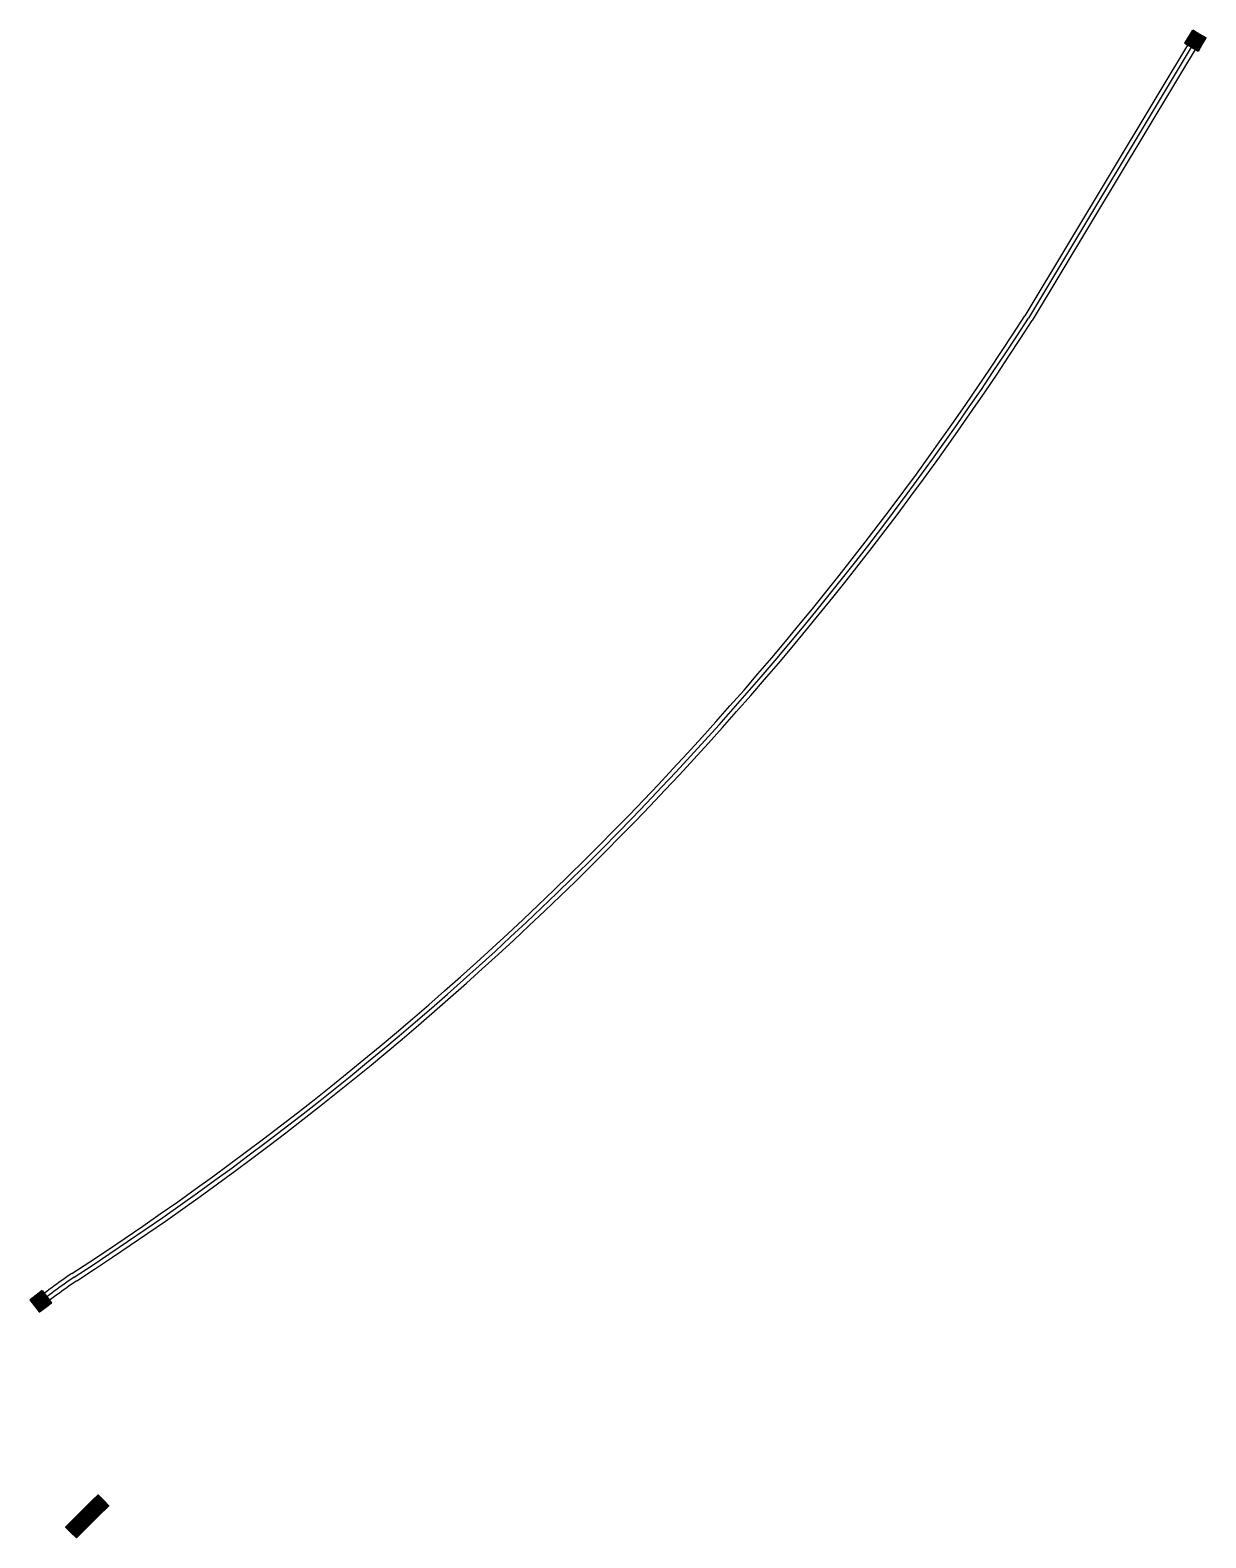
# Model space of a CAD drawing. Header units: millimetres. Extents: x 832728086 to 834530684, y 817551485 to 818349469.
# Drawn here: x 832728222.3 to 832728268.7, y 817960387.3 to 817960446.7 of the extents above; entities that cross this region are included whole.
import ezdxf

# ---------------------------------------------------------------- set-up
doc = ezdxf.new("R2010")
doc.units = ezdxf.units.MM
doc.header["$LTSCALE"] = 100
doc.layers.add('000-helpline', color=30, linetype='Continuous', lineweight=30, plot=False)
doc.layers.add('000-Tactile-l', color=8, linetype='Continuous')

# ---------------------------------------------------------------- blocks, each defined once
blk = doc.blocks.new('tactile')
at = {"layer": '000-helpline', "ltscale": 0.015}
for points in [[(834139.72, 817926.718), (834139.977, 817926.564), (834139.823, 817926.307), (834139.565, 817926.461)], [(834139.874, 817926.975), (834140.132, 817926.821), (834139.977, 817926.564), (834139.72, 817926.718)], [(834139.977, 817926.564), (834140.234, 817926.409), (834140.08, 817926.152), (834139.823, 817926.307)], [(834140.132, 817926.821), (834140.389, 817926.666), (834140.234, 817926.409), (834139.977, 817926.564)], [(834094.246, 817877.059), (834094.428, 817876.819), (834094.189, 817876.638), (834094.007, 817876.877)], [(834094.485, 817877.24), (834094.667, 817877.001), (834094.428, 817876.819), (834094.246, 817877.059)], [(834094.428, 817876.819), (834094.609, 817876.58), (834094.37, 817876.399), (834094.189, 817876.638)], [(834094.667, 817877.001), (834094.848, 817876.762), (834094.609, 817876.58), (834094.428, 817876.819)], [(834096.257, 817868.333), (834096.046, 817868.546), (834096.259, 817868.757), (834096.47, 817868.544)], [(834096.47, 817868.544), (834096.259, 817868.757), (834096.472, 817868.969), (834096.683, 817868.756)], [(834096.681, 817868.331), (834096.47, 817868.544), (834096.683, 817868.756), (834096.894, 817868.543)], [(834096.683, 817868.756), (834096.472, 817868.969), (834096.684, 817869.18), (834096.896, 817868.967)], [(834096.894, 817868.543), (834096.683, 817868.756), (834096.896, 817868.967), (834097.107, 817868.754)], [(834095.618, 817867.699), (834095.407, 817867.912), (834095.62, 817868.123), (834095.831, 817867.91)], [(834095.831, 817867.91), (834095.62, 817868.123), (834095.833, 817868.335), (834096.044, 817868.122)], [(834096.043, 817867.697), (834095.831, 817867.91), (834096.044, 817868.122), (834096.256, 817867.909)], [(834096.044, 817868.122), (834095.833, 817868.335), (834096.046, 817868.546), (834096.257, 817868.333)], [(834096.256, 817867.909), (834096.044, 817868.122), (834096.257, 817868.333), (834096.468, 817868.12)], [(834096.468, 817868.12), (834096.257, 817868.333), (834096.47, 817868.544), (834096.681, 817868.331)], [(834095.83, 817867.486), (834095.618, 817867.699), (834095.831, 817867.91), (834096.043, 817867.697)]]:
    blk.add_lwpolyline(points, close=True, dxfattribs=at)
at = {"layer": '000-Tactile-l', "ltscale": 0.02}
for p, q in [((834139.982, 817926.911), (834133.248, 817915.705)), ((834140.127, 817926.824), (834133.393, 817915.615)), ((834140.277, 817926.733), (834133.541, 817915.523))]:
    blk.add_line(p, q, dxfattribs=at)
at = {"layer": '000-Tactile-l'}
for points in [[(834139.565, 817926.461), (834139.874, 817926.975), (834140.389, 817926.666), (834140.08, 817926.152)], [(834094.007, 817876.877), (834094.485, 817877.24), (834094.848, 817876.762), (834094.37, 817876.399)], [(834096.681, 817868.331), (834096.256, 817867.909), (834095.833, 817868.335), (834096.259, 817868.757)], [(834097.107, 817868.754), (834096.681, 817868.331), (834096.259, 817868.757), (834096.684, 817869.18)], [(834096.256, 817867.909), (834095.83, 817867.486), (834095.407, 817867.912), (834095.833, 817868.335)]]:
    blk.add_lwpolyline(points, close=True, dxfattribs=at)
at = {"layer": '000-Tactile-l', "ltscale": 0.015}
for centre, radius in [((834139.6, 817926.47), 0.0175), ((834139.6, 817926.47), 0.0125), ((834139.625, 817926.513), 0.0175), ((834139.625, 817926.513), 0.0125), ((834139.643, 817926.444), 0.0175), ((834139.643, 817926.444), 0.0125), ((834139.651, 817926.555), 0.0175), ((834139.651, 817926.555), 0.0125), ((834139.668, 817926.487), 0.0175), ((834139.668, 817926.487), 0.0125), ((834139.677, 817926.598), 0.0175), ((834139.677, 817926.598), 0.0125), ((834139.685, 817926.418), 0.0175), ((834139.685, 817926.418), 0.0125), ((834139.694, 817926.53), 0.0175), ((834139.694, 817926.53), 0.0125), ((834139.703, 817926.641), 0.0175), ((834139.703, 817926.641), 0.0125), ((834139.711, 817926.461), 0.0175), ((834139.711, 817926.461), 0.0125), ((834139.72, 817926.573), 0.0175), ((834139.72, 817926.573), 0.0125), ((834139.728, 817926.684), 0.0175), ((834139.728, 817926.684), 0.0125), ((834139.737, 817926.504), 0.0175), ((834139.737, 817926.504), 0.0125), ((834139.746, 817926.615), 0.0175), ((834139.746, 817926.615), 0.0125), ((834139.754, 817926.727), 0.0175), ((834139.754, 817926.435), 0.0175), ((834139.754, 817926.727), 0.0125), ((834139.754, 817926.435), 0.0125), ((834139.763, 817926.547), 0.0175), ((834139.763, 817926.547), 0.0125), ((834139.771, 817926.658), 0.0175), ((834139.771, 817926.658), 0.0125), ((834139.78, 817926.77), 0.0175), ((834139.78, 817926.478), 0.0175), ((834139.78, 817926.77), 0.0125), ((834139.78, 817926.478), 0.0125), ((834139.788, 817926.59), 0.0175), ((834139.788, 817926.59), 0.0125), ((834139.797, 817926.41), 0.0175), ((834139.797, 817926.701), 0.0175), ((834139.797, 817926.41), 0.0125), ((834139.797, 817926.701), 0.0125), ((834139.806, 817926.813), 0.0175), ((834139.806, 817926.521), 0.0175), ((834139.806, 817926.813), 0.0125), ((834139.806, 817926.521), 0.0125), ((834139.814, 817926.633), 0.0175), ((834139.814, 817926.633), 0.0125), ((834139.823, 817926.744), 0.0175), ((834139.823, 817926.452), 0.0175), ((834139.823, 817926.744), 0.0125), ((834139.823, 817926.452), 0.0125), ((834139.831, 817926.855), 0.0175), ((834139.831, 817926.564), 0.0175), ((834139.831, 817926.855), 0.0125), ((834139.831, 817926.564), 0.0125), ((834139.84, 817926.675), 0.0175), ((834139.84, 817926.675), 0.0125), ((834139.849, 817926.787), 0.0175), ((834139.848, 817926.495), 0.0175), ((834139.849, 817926.787), 0.0125), ((834139.848, 817926.495), 0.0125), ((834139.857, 817926.898), 0.0175), ((834139.857, 817926.607), 0.0175), ((834139.857, 817926.898), 0.0125), ((834139.857, 817926.607), 0.0125), ((834139.866, 817926.718), 0.0175), ((834139.866, 817926.427), 0.0175), ((834139.866, 817926.718), 0.0125), ((834139.866, 817926.427), 0.0125), ((834139.874, 817926.83), 0.0175), ((834139.874, 817926.538), 0.0175), ((834139.874, 817926.83), 0.0125), ((834139.874, 817926.538), 0.0125), ((834139.883, 817926.941), 0.0175), ((834139.883, 817926.65), 0.0175), ((834139.883, 817926.941), 0.0125), ((834139.883, 817926.65), 0.0125), ((834139.891, 817926.761), 0.0175), ((834139.891, 817926.47), 0.0175), ((834139.891, 817926.761), 0.0125), ((834139.891, 817926.47), 0.0125), ((834139.9, 817926.581), 0.0175), ((834139.9, 817926.873), 0.0175), ((834139.9, 817926.581), 0.0125), ((834139.9, 817926.873), 0.0125), ((834139.909, 817926.692), 0.0175), ((834139.908, 817926.401), 0.0175), ((834139.909, 817926.692), 0.0125), ((834139.917, 817926.804), 0.0175), ((834139.917, 817926.512), 0.0175), ((834139.917, 817926.804), 0.0125), ((834139.917, 817926.512), 0.0125), ((834139.926, 817926.915), 0.0175), ((834139.926, 817926.624), 0.0175), ((834139.926, 817926.915), 0.0125), ((834139.926, 817926.624), 0.0125), ((834139.934, 817926.735), 0.0175), ((834139.934, 817926.444), 0.0175), ((834139.934, 817926.735), 0.0125), ((834139.934, 817926.444), 0.0125), ((834139.943, 817926.847), 0.0175), ((834139.943, 817926.555), 0.0175), ((834139.943, 817926.847), 0.0125), ((834139.943, 817926.555), 0.0125), ((834139.951, 817926.667), 0.0175), ((834139.951, 817926.667), 0.0125), ((834139.96, 817926.487), 0.0175), ((834139.96, 817926.778), 0.0175), ((834139.96, 817926.487), 0.0125), ((834139.96, 817926.778), 0.0125), ((834139.969, 817926.89), 0.0175), ((834139.969, 817926.598), 0.0175), ((834139.969, 817926.89), 0.0125), ((834139.969, 817926.598), 0.0125), ((834139.977, 817926.418), 0.0175), ((834139.977, 817926.71), 0.0175), ((834139.977, 817926.418), 0.0125), ((834139.977, 817926.71), 0.0125), ((834139.986, 817926.821), 0.0175), ((834139.986, 817926.529), 0.0175), ((834139.986, 817926.821), 0.0125), ((834139.986, 817926.529), 0.0125), ((834139.994, 817926.641), 0.0175), ((834139.994, 817926.641), 0.0125), ((834140.003, 817926.752), 0.0175), ((834140.003, 817926.461), 0.0175), ((834140.003, 817926.752), 0.0125), ((834140.003, 817926.461), 0.0125), ((834140.012, 817926.864), 0.0175), ((834140.011, 817926.572), 0.0175), ((834140.012, 817926.864), 0.0125), ((834140.011, 817926.572), 0.0125), ((834140.02, 817926.684), 0.0175), ((834140.02, 817926.684), 0.0125), ((834140.029, 817926.795), 0.0175), ((834140.028, 817926.504), 0.0175), ((834140.029, 817926.795), 0.0125), ((834140.028, 817926.504), 0.0125), ((834140.037, 817926.615), 0.0175), ((834140.037, 817926.615), 0.0125), ((834140.046, 817926.727), 0.0175), ((834140.046, 817926.435), 0.0175), ((834140.046, 817926.727), 0.0125), ((834140.046, 817926.435), 0.0125), ((834140.054, 817926.838), 0.0175), ((834140.054, 817926.547), 0.0175), ((834140.054, 817926.838), 0.0125), ((834140.054, 817926.547), 0.0125), ((834140.063, 817926.658), 0.0175), ((834140.063, 817926.658), 0.0125), ((834140.072, 817926.77), 0.0175), ((834140.071, 817926.478), 0.0175), ((834140.072, 817926.77), 0.0125), ((834140.071, 817926.478), 0.0125), ((834140.08, 817926.589), 0.0175), ((834140.08, 817926.589), 0.0125), ((834140.089, 817926.701), 0.0175), ((834140.088, 817926.409), 0.0175), ((834140.089, 817926.701), 0.0125), ((834140.088, 817926.409), 0.0125), ((834140.097, 817926.812), 0.0175), ((834140.097, 817926.521), 0.0175), ((834140.097, 817926.812), 0.0125), ((834140.097, 817926.521), 0.0125), ((834140.106, 817926.632), 0.0175), ((834140.106, 817926.632), 0.0125), ((834140.114, 817926.744), 0.0175), ((834140.114, 817926.452), 0.0175), ((834140.114, 817926.744), 0.0125), ((834140.114, 817926.452), 0.0125), ((834140.123, 817926.564), 0.0175), ((834140.123, 817926.564), 0.0125), ((834140.131, 817926.675), 0.0175), ((834140.131, 817926.675), 0.0125), ((834140.14, 817926.495), 0.0175), ((834140.14, 817926.787), 0.0175), ((834140.14, 817926.495), 0.0125), ((834140.14, 817926.787), 0.0125), ((834140.149, 817926.607), 0.0175), ((834140.149, 817926.607), 0.0125), ((834140.157, 817926.718), 0.0175), ((834140.157, 817926.426), 0.0175), ((834140.157, 817926.718), 0.0125), ((834140.157, 817926.426), 0.0125), ((834140.166, 817926.538), 0.0175), ((834140.166, 817926.538), 0.0125), ((834140.174, 817926.649), 0.0175), ((834140.174, 817926.649), 0.0125), ((834140.183, 817926.761), 0.0175), ((834140.183, 817926.469), 0.0175), ((834140.183, 817926.761), 0.0125), ((834140.183, 817926.469), 0.0125), ((834140.191, 817926.581), 0.0175), ((834140.191, 817926.581), 0.0125), ((834140.2, 817926.401), 0.0175), ((834140.2, 817926.692), 0.0175), ((834140.2, 817926.692), 0.0125), ((834140.209, 817926.512), 0.0175), ((834140.209, 817926.512), 0.0125), ((834140.217, 817926.624), 0.0175), ((834140.217, 817926.624), 0.0125), ((834140.226, 817926.735), 0.0175), ((834140.226, 817926.444), 0.0175), ((834140.226, 817926.735), 0.0125), ((834140.226, 817926.444), 0.0125), ((834140.234, 817926.555), 0.0175), ((834140.234, 817926.555), 0.0125), ((834140.243, 817926.667), 0.0175), ((834140.243, 817926.667), 0.0125), ((834140.251, 817926.486), 0.0175), ((834140.251, 817926.486), 0.0125), ((834140.26, 817926.598), 0.0175), ((834140.26, 817926.598), 0.0125), ((834140.269, 817926.709), 0.0175), ((834140.269, 817926.709), 0.0125), ((834140.277, 817926.529), 0.0175), ((834140.277, 817926.529), 0.0125), ((834140.286, 817926.641), 0.0175), ((834140.286, 817926.641), 0.0125), ((834140.303, 817926.572), 0.0175), ((834140.303, 817926.572), 0.0125), ((834140.312, 817926.684), 0.0175), ((834140.312, 817926.684), 0.0125), ((834140.329, 817926.615), 0.0175), ((834140.329, 817926.615), 0.0125), ((834140.354, 817926.658), 0.0175), ((834140.354, 817926.658), 0.0125), ((834139.728, 817926.392), 0.0175), ((834139.728, 817926.392), 0.0125), ((834139.771, 817926.367), 0.0175), ((834139.771, 817926.367), 0.0125), ((834139.814, 817926.341), 0.0175), ((834139.814, 817926.341), 0.0125), ((834139.84, 817926.384), 0.0175), ((834139.84, 817926.384), 0.0125), ((834139.857, 817926.315), 0.0175), ((834139.857, 817926.315), 0.0125), ((834139.883, 817926.358), 0.0175), ((834139.883, 817926.358), 0.0125), ((834139.9, 817926.289), 0.0175), ((834139.9, 817926.289), 0.0125), ((834139.908, 817926.401), 0.0125), ((834139.925, 817926.332), 0.0175), ((834139.925, 817926.332), 0.0125), ((834139.943, 817926.264), 0.0175), ((834139.943, 817926.264), 0.0125), ((834139.951, 817926.375), 0.0175), ((834139.951, 817926.375), 0.0125), ((834139.968, 817926.307), 0.0175), ((834139.968, 817926.307), 0.0125), ((834139.985, 817926.238), 0.0175), ((834139.985, 817926.238), 0.0125), ((834139.994, 817926.349), 0.0175), ((834139.994, 817926.349), 0.0125), ((834140.011, 817926.281), 0.0175), ((834140.011, 817926.281), 0.0125), ((834140.02, 817926.392), 0.0175), ((834140.02, 817926.392), 0.0125), ((834140.028, 817926.212), 0.0175), ((834140.028, 817926.212), 0.0125), ((834140.037, 817926.324), 0.0175), ((834140.037, 817926.324), 0.0125), ((834140.054, 817926.255), 0.0175), ((834140.054, 817926.255), 0.0125), ((834140.063, 817926.367), 0.0175), ((834140.063, 817926.367), 0.0125), ((834140.071, 817926.186), 0.0175), ((834140.071, 817926.186), 0.0125), ((834140.08, 817926.298), 0.0175), ((834140.08, 817926.298), 0.0125), ((834140.097, 817926.229), 0.0175), ((834140.097, 817926.229), 0.0125), ((834140.106, 817926.341), 0.0175), ((834140.106, 817926.341), 0.0125), ((834140.123, 817926.272), 0.0175), ((834140.123, 817926.272), 0.0125), ((834140.131, 817926.384), 0.0175), ((834140.131, 817926.384), 0.0125), ((834140.148, 817926.315), 0.0175), ((834140.148, 817926.315), 0.0125), ((834140.174, 817926.358), 0.0175), ((834140.174, 817926.358), 0.0125), ((834140.2, 817926.401), 0.0125), ((834094.281, 817877.054), 0.0175), ((834094.281, 817877.054), 0.0125), ((834094.321, 817877.084), 0.0175), ((834094.321, 817877.084), 0.0125), ((834094.351, 817877.044), 0.0175), ((834094.351, 817877.044), 0.0125), ((834094.361, 817877.114), 0.0175), ((834094.361, 817877.114), 0.0125), ((834094.391, 817877.074), 0.0175), ((834094.391, 817877.074), 0.0125), ((834094.401, 817877.144), 0.0175), ((834094.401, 817877.144), 0.0125), ((834094.422, 817877.034), 0.0175), ((834094.422, 817877.034), 0.0125), ((834094.431, 817877.105), 0.0175), ((834094.431, 817877.105), 0.0125), ((834094.441, 817877.175), 0.0175), ((834094.441, 817877.175), 0.0125), ((834094.461, 817877.065), 0.0175), ((834094.461, 817877.065), 0.0125), ((834094.471, 817877.135), 0.0175), ((834094.471, 817877.135), 0.0125), ((834094.481, 817877.205), 0.0175), ((834094.481, 817877.205), 0.0125), ((834094.492, 817877.025), 0.0175), ((834094.501, 817877.095), 0.0175), ((834094.501, 817877.095), 0.0125), ((834094.511, 817877.165), 0.0175), ((834094.511, 817877.165), 0.0125), ((834094.531, 817877.055), 0.0175), ((834094.531, 817877.055), 0.0125), ((834094.541, 817877.125), 0.0175), ((834094.541, 817877.125), 0.0125), ((834094.571, 817877.085), 0.0175), ((834094.571, 817877.085), 0.0125), ((834094.601, 817877.045), 0.0175), ((834094.601, 817877.045), 0.0125), ((834094.042, 817876.872), 0.0175), ((834094.042, 817876.872), 0.0125), ((834094.073, 817876.833), 0.0175), ((834094.073, 817876.833), 0.0125), ((834094.082, 817876.903), 0.0175), ((834094.082, 817876.903), 0.0125), ((834094.103, 817876.793), 0.0175), ((834094.103, 817876.793), 0.0125), ((834094.112, 817876.863), 0.0175), ((834094.112, 817876.863), 0.0125), ((834094.122, 817876.933), 0.0175), ((834094.122, 817876.933), 0.0125), ((834094.133, 817876.753), 0.0175), ((834094.133, 817876.753), 0.0125), ((834094.143, 817876.823), 0.0175), ((834094.143, 817876.823), 0.0125), ((834094.152, 817876.893), 0.0175), ((834094.152, 817876.893), 0.0125), ((834094.162, 817876.963), 0.0175), ((834094.163, 817876.713), 0.0175), ((834094.162, 817876.963), 0.0125), ((834094.163, 817876.713), 0.0125), ((834094.173, 817876.783), 0.0175), ((834094.173, 817876.783), 0.0125), ((834094.182, 817876.853), 0.0175), ((834094.182, 817876.853), 0.0125), ((834094.192, 817876.923), 0.0175), ((834094.193, 817876.673), 0.0175), ((834094.192, 817876.923), 0.0125), ((834094.193, 817876.673), 0.0125), ((834094.202, 817876.993), 0.0175), ((834094.203, 817876.743), 0.0175), ((834094.202, 817876.993), 0.0125), ((834094.203, 817876.743), 0.0125), ((834094.213, 817876.813), 0.0175), ((834094.213, 817876.813), 0.0125), ((834094.222, 817876.883), 0.0175), ((834094.224, 817876.633), 0.0175), ((834094.222, 817876.883), 0.0125), ((834094.224, 817876.633), 0.0125), ((834094.232, 817876.953), 0.0175), ((834094.233, 817876.703), 0.0175), ((834094.232, 817876.953), 0.0125), ((834094.233, 817876.703), 0.0125), ((834094.242, 817877.024), 0.0175), ((834094.243, 817876.774), 0.0175), ((834094.242, 817877.024), 0.0125), ((834094.243, 817876.774), 0.0125), ((834094.253, 817876.844), 0.0175), ((834094.254, 817876.594), 0.0175), ((834094.253, 817876.844), 0.0125), ((834094.254, 817876.594), 0.0125), ((834094.262, 817876.914), 0.0175), ((834094.263, 817876.664), 0.0175), ((834094.262, 817876.914), 0.0125), ((834094.263, 817876.664), 0.0125), ((834094.272, 817876.984), 0.0175), ((834094.273, 817876.734), 0.0175), ((834094.272, 817876.984), 0.0125), ((834094.273, 817876.734), 0.0125), ((834094.283, 817876.804), 0.0175), ((834094.284, 817876.554), 0.0175), ((834094.283, 817876.804), 0.0125), ((834094.284, 817876.554), 0.0125), ((834094.292, 817876.874), 0.0175), ((834094.294, 817876.624), 0.0175), ((834094.292, 817876.874), 0.0125), ((834094.294, 817876.624), 0.0125), ((834094.302, 817876.944), 0.0175), ((834094.303, 817876.694), 0.0175), ((834094.302, 817876.944), 0.0125), ((834094.303, 817876.694), 0.0125), ((834094.312, 817877.014), 0.0175), ((834094.313, 817876.764), 0.0175), ((834094.314, 817876.514), 0.0175), ((834094.312, 817877.014), 0.0125), ((834094.313, 817876.764), 0.0125), ((834094.314, 817876.514), 0.0125), ((834094.323, 817876.834), 0.0175), ((834094.324, 817876.584), 0.0175), ((834094.323, 817876.834), 0.0125), ((834094.324, 817876.584), 0.0125), ((834094.332, 817876.904), 0.0175), ((834094.334, 817876.654), 0.0175), ((834094.332, 817876.904), 0.0125), ((834094.334, 817876.654), 0.0125), ((834094.342, 817876.974), 0.0175), ((834094.343, 817876.724), 0.0175), ((834094.344, 817876.474), 0.0175), ((834094.342, 817876.974), 0.0125), ((834094.343, 817876.724), 0.0125), ((834094.344, 817876.474), 0.0125), ((834094.353, 817876.794), 0.0175), ((834094.354, 817876.544), 0.0175), ((834094.353, 817876.794), 0.0125), ((834094.354, 817876.544), 0.0125), ((834094.362, 817876.864), 0.0175), ((834094.364, 817876.614), 0.0175), ((834094.362, 817876.864), 0.0125), ((834094.364, 817876.614), 0.0125), ((834094.372, 817876.934), 0.0175), ((834094.373, 817876.684), 0.0175), ((834094.375, 817876.434), 0.0175), ((834094.372, 817876.934), 0.0125), ((834094.373, 817876.684), 0.0125), ((834094.382, 817877.004), 0.0175), ((834094.383, 817876.754), 0.0175), ((834094.384, 817876.504), 0.0175), ((834094.382, 817877.004), 0.0125), ((834094.383, 817876.754), 0.0125), ((834094.384, 817876.504), 0.0125), ((834094.393, 817876.824), 0.0175), ((834094.394, 817876.574), 0.0175), ((834094.393, 817876.824), 0.0125), ((834094.394, 817876.574), 0.0125), ((834094.402, 817876.894), 0.0175), ((834094.404, 817876.644), 0.0175), ((834094.402, 817876.894), 0.0125), ((834094.404, 817876.644), 0.0125), ((834094.412, 817876.964), 0.0175), ((834094.413, 817876.714), 0.0175), ((834094.415, 817876.464), 0.0175), ((834094.412, 817876.964), 0.0125), ((834094.413, 817876.714), 0.0125), ((834094.415, 817876.464), 0.0125), ((834094.423, 817876.784), 0.0175), ((834094.424, 817876.534), 0.0175), ((834094.423, 817876.784), 0.0125), ((834094.424, 817876.534), 0.0125), ((834094.432, 817876.855), 0.0175), ((834094.434, 817876.605), 0.0175), ((834094.432, 817876.855), 0.0125), ((834094.434, 817876.605), 0.0125), ((834094.442, 817876.925), 0.0175), ((834094.443, 817876.675), 0.0175), ((834094.442, 817876.925), 0.0125), ((834094.443, 817876.675), 0.0125), ((834094.452, 817876.995), 0.0175), ((834094.453, 817876.745), 0.0175), ((834094.454, 817876.495), 0.0175), ((834094.452, 817876.995), 0.0125), ((834094.453, 817876.745), 0.0125), ((834094.454, 817876.495), 0.0125), ((834094.463, 817876.815), 0.0175), ((834094.464, 817876.565), 0.0175), ((834094.463, 817876.815), 0.0125), ((834094.464, 817876.565), 0.0125), ((834094.472, 817876.885), 0.0175), ((834094.474, 817876.635), 0.0175), ((834094.472, 817876.885), 0.0125), ((834094.474, 817876.635), 0.0125), ((834094.482, 817876.955), 0.0175), ((834094.483, 817876.705), 0.0175), ((834094.482, 817876.955), 0.0125), ((834094.483, 817876.705), 0.0125), ((834094.493, 817876.775), 0.0175), ((834094.494, 817876.525), 0.0175), ((834094.492, 817877.025), 0.0125), ((834094.493, 817876.775), 0.0125), ((834094.494, 817876.525), 0.0125), ((834094.503, 817876.845), 0.0175), ((834094.504, 817876.595), 0.0175), ((834094.503, 817876.845), 0.0125), ((834094.504, 817876.595), 0.0125), ((834094.512, 817876.915), 0.0175), ((834094.513, 817876.665), 0.0175), ((834094.512, 817876.915), 0.0125), ((834094.513, 817876.665), 0.0125), ((834094.522, 817876.985), 0.0175), ((834094.523, 817876.735), 0.0175), ((834094.522, 817876.985), 0.0125), ((834094.523, 817876.735), 0.0125), ((834094.533, 817876.805), 0.0175), ((834094.534, 817876.555), 0.0175), ((834094.533, 817876.805), 0.0125), ((834094.534, 817876.555), 0.0125), ((834094.542, 817876.875), 0.0175), ((834094.544, 817876.625), 0.0175), ((834094.542, 817876.875), 0.0125), ((834094.544, 817876.625), 0.0125), ((834094.552, 817876.945), 0.0175), ((834094.553, 817876.695), 0.0175), ((834094.552, 817876.945), 0.0125), ((834094.553, 817876.695), 0.0125), ((834094.562, 817877.015), 0.0175), ((834094.563, 817876.765), 0.0175), ((834094.562, 817877.015), 0.0125), ((834094.563, 817876.765), 0.0125), ((834094.573, 817876.835), 0.0175), ((834094.574, 817876.585), 0.0175), ((834094.573, 817876.835), 0.0125), ((834094.574, 817876.585), 0.0125), ((834094.582, 817876.905), 0.0175), ((834094.584, 817876.655), 0.0175), ((834094.582, 817876.905), 0.0125), ((834094.584, 817876.655), 0.0125), ((834094.592, 817876.975), 0.0175), ((834094.593, 817876.725), 0.0175), ((834094.592, 817876.975), 0.0125), ((834094.593, 817876.725), 0.0125), ((834094.603, 817876.795), 0.0175), ((834094.603, 817876.795), 0.0125), ((834094.612, 817876.865), 0.0175), ((834094.614, 817876.615), 0.0175), ((834094.612, 817876.865), 0.0125), ((834094.614, 817876.615), 0.0125), ((834094.622, 817876.936), 0.0175), ((834094.623, 817876.686), 0.0175), ((834094.622, 817876.936), 0.0125), ((834094.623, 817876.686), 0.0125), ((834094.632, 817877.006), 0.0175), ((834094.633, 817876.756), 0.0175), ((834094.632, 817877.006), 0.0125), ((834094.633, 817876.756), 0.0125), ((834094.643, 817876.826), 0.0175), ((834094.643, 817876.826), 0.0125), ((834094.652, 817876.896), 0.0175), ((834094.654, 817876.646), 0.0175), ((834094.652, 817876.896), 0.0125), ((834094.654, 817876.646), 0.0125), ((834094.662, 817876.966), 0.0175), ((834094.663, 817876.716), 0.0175), ((834094.662, 817876.966), 0.0125), ((834094.663, 817876.716), 0.0125), ((834094.673, 817876.786), 0.0175), ((834094.673, 817876.786), 0.0125), ((834094.682, 817876.856), 0.0175), ((834094.682, 817876.856), 0.0125), ((834094.692, 817876.926), 0.0175), ((834094.693, 817876.676), 0.0175), ((834094.692, 817876.926), 0.0125), ((834094.693, 817876.676), 0.0125), ((834094.703, 817876.746), 0.0175), ((834094.703, 817876.746), 0.0125), ((834094.713, 817876.816), 0.0175), ((834094.713, 817876.816), 0.0125), ((834094.722, 817876.886), 0.0175), ((834094.722, 817876.886), 0.0125), ((834094.733, 817876.706), 0.0175), ((834094.733, 817876.706), 0.0125), ((834094.743, 817876.776), 0.0175), ((834094.743, 817876.776), 0.0125), ((834094.753, 817876.846), 0.0175), ((834094.753, 817876.846), 0.0125), ((834094.773, 817876.736), 0.0175), ((834094.773, 817876.736), 0.0125), ((834094.783, 817876.806), 0.0175), ((834094.783, 817876.806), 0.0125), ((834094.813, 817876.767), 0.0175), ((834094.813, 817876.767), 0.0125), ((834094.375, 817876.434), 0.0125), ((834096.259, 817868.722), 0.0175), ((834096.259, 817868.722), 0.0125), ((834096.294, 817868.757), 0.0175), ((834096.294, 817868.757), 0.0125), ((834096.329, 817868.792), 0.0175), ((834096.329, 817868.722), 0.0175), ((834096.329, 817868.792), 0.0125), ((834096.329, 817868.722), 0.0125), ((834096.365, 817868.828), 0.0175), ((834096.365, 817868.757), 0.0175), ((834096.365, 817868.828), 0.0125), ((834096.365, 817868.757), 0.0125), ((834096.4, 817868.721), 0.0175), ((834096.4, 817868.863), 0.0175), ((834096.4, 817868.792), 0.0175), ((834096.4, 817868.721), 0.0125), ((834096.4, 817868.863), 0.0125), ((834096.4, 817868.792), 0.0125), ((834096.436, 817868.898), 0.0175), ((834096.436, 817868.827), 0.0175), ((834096.435, 817868.757), 0.0175), ((834096.436, 817868.898), 0.0125), ((834096.436, 817868.827), 0.0125), ((834096.435, 817868.757), 0.0125), ((834096.471, 817868.792), 0.0175), ((834096.471, 817868.721), 0.0175), ((834096.471, 817868.933), 0.0175), ((834096.471, 817868.863), 0.0175), ((834096.471, 817868.792), 0.0125), ((834096.471, 817868.721), 0.0125), ((834096.471, 817868.933), 0.0125), ((834096.471, 817868.863), 0.0125), ((834096.507, 817868.968), 0.0175), ((834096.507, 817868.898), 0.0175), ((834096.506, 817868.827), 0.0175), ((834096.506, 817868.756), 0.0175), ((834096.507, 817868.968), 0.0125), ((834096.507, 817868.898), 0.0125), ((834096.506, 817868.827), 0.0125), ((834096.506, 817868.756), 0.0125), ((834096.542, 817868.862), 0.0175), ((834096.542, 817868.792), 0.0175), ((834096.541, 817868.721), 0.0175), ((834096.542, 817869.004), 0.0175), ((834096.542, 817868.933), 0.0175), ((834096.542, 817868.862), 0.0125), ((834096.542, 817868.792), 0.0125), ((834096.541, 817868.721), 0.0125), ((834096.542, 817869.004), 0.0125), ((834096.542, 817868.933), 0.0125), ((834096.577, 817868.756), 0.0175), ((834096.578, 817869.039), 0.0175), ((834096.578, 817868.968), 0.0175), ((834096.577, 817868.897), 0.0175), ((834096.577, 817868.827), 0.0175), ((834096.577, 817868.756), 0.0125), ((834096.578, 817869.039), 0.0125), ((834096.578, 817868.968), 0.0125), ((834096.577, 817868.897), 0.0125), ((834096.577, 817868.827), 0.0125), ((834096.613, 817868.933), 0.0175), ((834096.613, 817868.862), 0.0175), ((834096.612, 817868.791), 0.0175), ((834096.612, 817868.721), 0.0175), ((834096.613, 817869.074), 0.0175), ((834096.613, 817869.003), 0.0175), ((834096.613, 817868.933), 0.0125), ((834096.613, 817868.862), 0.0125), ((834096.612, 817868.791), 0.0125), ((834096.612, 817868.721), 0.0125), ((834096.613, 817869.074), 0.0125), ((834096.613, 817869.003), 0.0125), ((834096.648, 817868.827), 0.0175), ((834096.648, 817868.756), 0.0175), ((834096.649, 817869.109), 0.0175), ((834096.649, 817869.039), 0.0175), ((834096.648, 817868.968), 0.0175), ((834096.648, 817868.897), 0.0175), ((834096.648, 817868.827), 0.0125), ((834096.648, 817868.756), 0.0125), ((834096.649, 817869.109), 0.0125), ((834096.649, 817869.039), 0.0125), ((834096.648, 817868.968), 0.0125), ((834096.648, 817868.897), 0.0125), ((834096.683, 817868.72), 0.0175), ((834096.684, 817869.003), 0.0175), ((834096.684, 817868.932), 0.0175), ((834096.683, 817868.862), 0.0175), ((834096.683, 817868.791), 0.0175), ((834096.684, 817869.145), 0.0175), ((834096.684, 817869.074), 0.0175), ((834096.683, 817868.72), 0.0125), ((834096.684, 817869.003), 0.0125), ((834096.684, 817868.932), 0.0125), ((834096.683, 817868.862), 0.0125), ((834096.683, 817868.791), 0.0125), ((834096.684, 817869.145), 0.0125), ((834096.684, 817869.074), 0.0125), ((834096.719, 817868.897), 0.0175), ((834096.719, 817868.826), 0.0175), ((834096.718, 817868.756), 0.0175), ((834096.72, 817869.109), 0.0175), ((834096.719, 817869.038), 0.0175), ((834096.719, 817868.968), 0.0175), ((834096.719, 817868.897), 0.0125), ((834096.719, 817868.826), 0.0125), ((834096.718, 817868.756), 0.0125), ((834096.72, 817869.109), 0.0125), ((834096.719, 817869.038), 0.0125), ((834096.719, 817868.968), 0.0125), ((834096.754, 817868.791), 0.0175), ((834096.753, 817868.72), 0.0175), ((834096.755, 817869.074), 0.0175), ((834096.755, 817869.003), 0.0175), ((834096.754, 817868.932), 0.0175), ((834096.754, 817868.861), 0.0175), ((834096.754, 817868.791), 0.0125), ((834096.753, 817868.72), 0.0125), ((834096.755, 817869.074), 0.0125), ((834096.755, 817869.003), 0.0125), ((834096.754, 817868.932), 0.0125), ((834096.754, 817868.861), 0.0125), ((834096.789, 817868.755), 0.0175), ((834096.79, 817868.967), 0.0175), ((834096.79, 817868.897), 0.0175), ((834096.789, 817868.826), 0.0175), ((834096.79, 817869.038), 0.0175), ((834096.789, 817868.755), 0.0125), ((834096.79, 817868.967), 0.0125), ((834096.79, 817868.897), 0.0125), ((834096.789, 817868.826), 0.0125), ((834096.79, 817869.038), 0.0125), ((834096.825, 817868.932), 0.0175), ((834096.825, 817868.861), 0.0175), ((834096.824, 817868.791), 0.0175), ((834096.824, 817868.72), 0.0175), ((834096.825, 817869.003), 0.0175), ((834096.825, 817868.932), 0.0125), ((834096.825, 817868.861), 0.0125), ((834096.824, 817868.791), 0.0125), ((834096.824, 817868.72), 0.0125), ((834096.825, 817869.003), 0.0125), ((834096.86, 817868.826), 0.0175), ((834096.86, 817868.755), 0.0175), ((834096.86, 817868.967), 0.0175), ((834096.86, 817868.896), 0.0175), ((834096.86, 817868.826), 0.0125), ((834096.86, 817868.755), 0.0125), ((834096.86, 817868.967), 0.0125), ((834096.86, 817868.896), 0.0125), ((834096.895, 817868.72), 0.0175), ((834096.896, 817868.932), 0.0175), ((834096.895, 817868.861), 0.0175), ((834096.895, 817868.79), 0.0175), ((834096.895, 817868.72), 0.0125), ((834096.896, 817868.932), 0.0125), ((834096.895, 817868.861), 0.0125), ((834096.895, 817868.79), 0.0125), ((834096.931, 817868.896), 0.0175), ((834096.931, 817868.825), 0.0175), ((834096.93, 817868.755), 0.0175), ((834096.931, 817868.896), 0.0125), ((834096.931, 817868.825), 0.0125), ((834096.93, 817868.755), 0.0125), ((834096.966, 817868.79), 0.0175), ((834096.966, 817868.719), 0.0175), ((834096.966, 817868.861), 0.0175), ((834096.966, 817868.79), 0.0125), ((834096.966, 817868.719), 0.0125), ((834096.966, 817868.861), 0.0125), ((834097.001, 817868.825), 0.0175), ((834097.001, 817868.755), 0.0175), ((834097.001, 817868.825), 0.0125), ((834097.001, 817868.755), 0.0125), ((834097.037, 817868.79), 0.0175), ((834097.036, 817868.719), 0.0175), ((834097.037, 817868.79), 0.0125), ((834097.036, 817868.719), 0.0125), ((834097.072, 817868.754), 0.0175), ((834097.072, 817868.754), 0.0125), ((834095.655, 817868.123), 0.0175), ((834095.655, 817868.123), 0.0125), ((834095.691, 817868.158), 0.0175), ((834095.691, 817868.158), 0.0125), ((834095.726, 817868.123), 0.0175), ((834095.726, 817868.194), 0.0175), ((834095.726, 817868.123), 0.0125), ((834095.726, 817868.194), 0.0125), ((834095.762, 817868.229), 0.0175), ((834095.761, 817868.158), 0.0175), ((834095.762, 817868.229), 0.0125), ((834095.761, 817868.158), 0.0125), ((834095.797, 817868.193), 0.0175), ((834095.797, 817868.123), 0.0175), ((834095.797, 817868.264), 0.0175), ((834095.797, 817868.193), 0.0125), ((834095.797, 817868.123), 0.0125), ((834095.797, 817868.264), 0.0125), ((834095.833, 817868.299), 0.0175), ((834095.832, 817868.228), 0.0175), ((834095.832, 817868.158), 0.0175), ((834095.833, 817868.299), 0.0125), ((834095.832, 817868.228), 0.0125), ((834095.832, 817868.158), 0.0125), ((834095.868, 817868.264), 0.0175), ((834095.868, 817868.193), 0.0175), ((834095.867, 817868.122), 0.0175), ((834095.868, 817868.334), 0.0175), ((834095.868, 817868.264), 0.0125), ((834095.868, 817868.193), 0.0125), ((834095.867, 817868.122), 0.0125), ((834095.868, 817868.334), 0.0125), ((834095.903, 817868.157), 0.0175), ((834095.904, 817868.37), 0.0175), ((834095.903, 817868.299), 0.0175), ((834095.903, 817868.228), 0.0175), ((834095.903, 817868.157), 0.0125), ((834095.904, 817868.37), 0.0125), ((834095.903, 817868.299), 0.0125), ((834095.903, 817868.228), 0.0125), ((834095.939, 817868.334), 0.0175), ((834095.939, 817868.263), 0.0175), ((834095.938, 817868.193), 0.0175), ((834095.938, 817868.122), 0.0175), ((834095.939, 817868.405), 0.0175), ((834095.939, 817868.334), 0.0125), ((834095.939, 817868.263), 0.0125), ((834095.938, 817868.193), 0.0125), ((834095.938, 817868.122), 0.0125), ((834095.939, 817868.405), 0.0125), ((834095.974, 817868.228), 0.0175), ((834095.974, 817868.157), 0.0175), ((834095.975, 817868.44), 0.0175), ((834095.974, 817868.369), 0.0175), ((834095.974, 817868.299), 0.0175), ((834095.974, 817868.228), 0.0125), ((834095.974, 817868.157), 0.0125), ((834095.975, 817868.44), 0.0125), ((834095.974, 817868.369), 0.0125), ((834095.974, 817868.299), 0.0125), ((834096.009, 817868.122), 0.0175), ((834096.01, 817868.405), 0.0175), ((834096.01, 817868.334), 0.0175), ((834096.009, 817868.263), 0.0175), ((834096.009, 817868.192), 0.0175), ((834096.01, 817868.475), 0.0175), ((834096.009, 817868.122), 0.0125), ((834096.01, 817868.405), 0.0125), ((834096.01, 817868.334), 0.0125), ((834096.009, 817868.263), 0.0125), ((834096.009, 817868.192), 0.0125), ((834096.01, 817868.475), 0.0125), ((834096.045, 817868.298), 0.0175), ((834096.045, 817868.228), 0.0175), ((834096.044, 817868.157), 0.0175), ((834096.046, 817868.511), 0.0175), ((834096.045, 817868.44), 0.0175), ((834096.045, 817868.369), 0.0175), ((834096.045, 817868.298), 0.0125), ((834096.045, 817868.228), 0.0125), ((834096.044, 817868.157), 0.0125), ((834096.046, 817868.511), 0.0125), ((834096.045, 817868.44), 0.0125), ((834096.045, 817868.369), 0.0125), ((834096.08, 817868.192), 0.0175), ((834096.08, 817868.121), 0.0175), ((834096.081, 817868.475), 0.0175), ((834096.081, 817868.404), 0.0175), ((834096.08, 817868.334), 0.0175), ((834096.08, 817868.263), 0.0175), ((834096.081, 817868.546), 0.0175), ((834096.08, 817868.192), 0.0125), ((834096.08, 817868.121), 0.0125), ((834096.081, 817868.475), 0.0125), ((834096.081, 817868.404), 0.0125), ((834096.08, 817868.334), 0.0125), ((834096.08, 817868.263), 0.0125), ((834096.081, 817868.546), 0.0125), ((834096.116, 817868.369), 0.0175), ((834096.116, 817868.298), 0.0175), ((834096.115, 817868.227), 0.0175), ((834096.115, 817868.157), 0.0175), ((834096.117, 817868.581), 0.0175), ((834096.116, 817868.51), 0.0175), ((834096.116, 817868.44), 0.0175), ((834096.116, 817868.369), 0.0125), ((834096.116, 817868.298), 0.0125), ((834096.115, 817868.227), 0.0125), ((834096.115, 817868.157), 0.0125), ((834096.117, 817868.581), 0.0125), ((834096.116, 817868.51), 0.0125), ((834096.116, 817868.44), 0.0125), ((834096.151, 817868.263), 0.0175), ((834096.151, 817868.192), 0.0175), ((834096.15, 817868.121), 0.0175), ((834096.152, 817868.545), 0.0175), ((834096.152, 817868.475), 0.0175), ((834096.151, 817868.404), 0.0175), ((834096.151, 817868.333), 0.0175), ((834096.152, 817868.616), 0.0175), ((834096.151, 817868.263), 0.0125), ((834096.151, 817868.192), 0.0125), ((834096.15, 817868.121), 0.0125), ((834096.152, 817868.545), 0.0125), ((834096.152, 817868.475), 0.0125), ((834096.151, 817868.404), 0.0125), ((834096.151, 817868.333), 0.0125), ((834096.152, 817868.616), 0.0125), ((834096.186, 817868.227), 0.0175), ((834096.186, 817868.156), 0.0175), ((834096.187, 817868.439), 0.0175), ((834096.187, 817868.369), 0.0175), ((834096.186, 817868.298), 0.0175), ((834096.188, 817868.651), 0.0175), ((834096.187, 817868.581), 0.0175), ((834096.187, 817868.51), 0.0175), ((834096.186, 817868.227), 0.0125), ((834096.186, 817868.156), 0.0125), ((834096.187, 817868.439), 0.0125), ((834096.187, 817868.369), 0.0125), ((834096.186, 817868.298), 0.0125), ((834096.188, 817868.651), 0.0125), ((834096.187, 817868.581), 0.0125), ((834096.187, 817868.51), 0.0125), ((834096.221, 817868.121), 0.0175), ((834096.222, 817868.333), 0.0175), ((834096.221, 817868.262), 0.0175), ((834096.221, 817868.192), 0.0175), ((834096.223, 817868.616), 0.0175), ((834096.223, 817868.545), 0.0175), ((834096.222, 817868.475), 0.0175), ((834096.222, 817868.404), 0.0175), ((834096.223, 817868.687), 0.0175), ((834096.221, 817868.121), 0.0125), ((834096.222, 817868.333), 0.0125), ((834096.221, 817868.262), 0.0125), ((834096.221, 817868.192), 0.0125), ((834096.223, 817868.616), 0.0125), ((834096.223, 817868.545), 0.0125), ((834096.222, 817868.475), 0.0125), ((834096.222, 817868.404), 0.0125), ((834096.223, 817868.687), 0.0125), ((834096.257, 817868.298), 0.0175), ((834096.257, 817868.227), 0.0175), ((834096.256, 817868.156), 0.0175), ((834096.258, 817868.51), 0.0175), ((834096.257, 817868.439), 0.0175), ((834096.257, 817868.368), 0.0175), ((834096.258, 817868.651), 0.0175), ((834096.258, 817868.58), 0.0175), ((834096.257, 817868.298), 0.0125), ((834096.257, 817868.227), 0.0125), ((834096.256, 817868.156), 0.0125), ((834096.258, 817868.51), 0.0125), ((834096.257, 817868.439), 0.0125), ((834096.257, 817868.368), 0.0125), ((834096.258, 817868.651), 0.0125), ((834096.258, 817868.58), 0.0125), ((834096.292, 817868.191), 0.0175), ((834096.292, 817868.121), 0.0175), ((834096.293, 817868.474), 0.0175), ((834096.293, 817868.404), 0.0175), ((834096.292, 817868.333), 0.0175), ((834096.292, 817868.262), 0.0175), ((834096.294, 817868.686), 0.0175), ((834096.293, 817868.616), 0.0175), ((834096.293, 817868.545), 0.0175), ((834096.292, 817868.191), 0.0125), ((834096.292, 817868.121), 0.0125), ((834096.293, 817868.474), 0.0125), ((834096.293, 817868.404), 0.0125), ((834096.292, 817868.333), 0.0125), ((834096.292, 817868.262), 0.0125), ((834096.294, 817868.686), 0.0125), ((834096.293, 817868.616), 0.0125), ((834096.293, 817868.545), 0.0125), ((834096.328, 817868.368), 0.0175), ((834096.328, 817868.297), 0.0175), ((834096.327, 817868.227), 0.0175), ((834096.327, 817868.156), 0.0175), ((834096.329, 817868.651), 0.0175), ((834096.329, 817868.58), 0.0175), ((834096.328, 817868.509), 0.0175), ((834096.328, 817868.439), 0.0175), ((834096.328, 817868.368), 0.0125), ((834096.328, 817868.297), 0.0125), ((834096.327, 817868.227), 0.0125), ((834096.327, 817868.156), 0.0125), ((834096.329, 817868.651), 0.0125), ((834096.329, 817868.58), 0.0125), ((834096.328, 817868.509), 0.0125), ((834096.328, 817868.439), 0.0125), ((834096.363, 817868.262), 0.0175), ((834096.363, 817868.191), 0.0175), ((834096.362, 817868.12), 0.0175), ((834096.364, 817868.545), 0.0175), ((834096.364, 817868.474), 0.0175), ((834096.363, 817868.403), 0.0175), ((834096.363, 817868.333), 0.0175), ((834096.364, 817868.686), 0.0175), ((834096.364, 817868.615), 0.0175), ((834096.363, 817868.262), 0.0125), ((834096.363, 817868.191), 0.0125), ((834096.362, 817868.12), 0.0125), ((834096.364, 817868.545), 0.0125), ((834096.364, 817868.474), 0.0125), ((834096.363, 817868.403), 0.0125), ((834096.363, 817868.333), 0.0125), ((834096.364, 817868.686), 0.0125), ((834096.364, 817868.615), 0.0125), ((834096.398, 817868.156), 0.0175), ((834096.399, 817868.439), 0.0175), ((834096.399, 817868.368), 0.0175), ((834096.398, 817868.297), 0.0175), ((834096.398, 817868.226), 0.0175), ((834096.4, 817868.651), 0.0175), ((834096.399, 817868.58), 0.0175), ((834096.399, 817868.509), 0.0175), ((834096.398, 817868.156), 0.0125), ((834096.399, 817868.439), 0.0125), ((834096.399, 817868.368), 0.0125), ((834096.398, 817868.297), 0.0125), ((834096.398, 817868.226), 0.0125), ((834096.4, 817868.651), 0.0125), ((834096.399, 817868.58), 0.0125), ((834096.399, 817868.509), 0.0125), ((834096.434, 817868.332), 0.0175), ((834096.434, 817868.262), 0.0175), ((834096.433, 817868.191), 0.0175), ((834096.433, 817868.12), 0.0175), ((834096.435, 817868.615), 0.0175), ((834096.435, 817868.544), 0.0175), ((834096.434, 817868.474), 0.0175), ((834096.434, 817868.403), 0.0175), ((834096.435, 817868.686), 0.0175), ((834096.434, 817868.332), 0.0125), ((834096.434, 817868.262), 0.0125), ((834096.433, 817868.191), 0.0125), ((834096.433, 817868.12), 0.0125), ((834096.435, 817868.615), 0.0125), ((834096.435, 817868.544), 0.0125), ((834096.434, 817868.474), 0.0125), ((834096.434, 817868.403), 0.0125), ((834096.435, 817868.686), 0.0125), ((834096.469, 817868.226), 0.0175), ((834096.469, 817868.155), 0.0175), ((834096.47, 817868.509), 0.0175), ((834096.47, 817868.438), 0.0175), ((834096.469, 817868.368), 0.0175), ((834096.469, 817868.297), 0.0175), ((834096.47, 817868.65), 0.0175), ((834096.47, 817868.58), 0.0175), ((834096.469, 817868.226), 0.0125), ((834096.469, 817868.155), 0.0125), ((834096.47, 817868.509), 0.0125), ((834096.47, 817868.438), 0.0125), ((834096.469, 817868.368), 0.0125), ((834096.469, 817868.297), 0.0125), ((834096.47, 817868.65), 0.0125), ((834096.47, 817868.58), 0.0125), ((834096.505, 817868.403), 0.0175), ((834096.505, 817868.332), 0.0175), ((834096.504, 817868.261), 0.0175), ((834096.504, 817868.191), 0.0175), ((834096.506, 817868.686), 0.0175), ((834096.506, 817868.615), 0.0175), ((834096.505, 817868.544), 0.0175), ((834096.505, 817868.473), 0.0175), ((834096.505, 817868.403), 0.0125), ((834096.505, 817868.332), 0.0125), ((834096.504, 817868.261), 0.0125), ((834096.504, 817868.191), 0.0125), ((834096.506, 817868.686), 0.0125), ((834096.506, 817868.615), 0.0125), ((834096.505, 817868.544), 0.0125), ((834096.505, 817868.473), 0.0125), ((834096.54, 817868.297), 0.0175), ((834096.54, 817868.226), 0.0175), ((834096.541, 817868.579), 0.0175), ((834096.541, 817868.509), 0.0175), ((834096.54, 817868.438), 0.0175), ((834096.54, 817868.367), 0.0175), ((834096.541, 817868.65), 0.0175), ((834096.54, 817868.297), 0.0125), ((834096.54, 817868.226), 0.0125), ((834096.541, 817868.579), 0.0125), ((834096.541, 817868.509), 0.0125), ((834096.54, 817868.438), 0.0125), ((834096.54, 817868.367), 0.0125), ((834096.541, 817868.65), 0.0125), ((834096.576, 817868.473), 0.0175), ((834096.576, 817868.403), 0.0175), ((834096.575, 817868.332), 0.0175), ((834096.575, 817868.261), 0.0175), ((834096.577, 817868.685), 0.0175), ((834096.576, 817868.615), 0.0175), ((834096.576, 817868.544), 0.0175), ((834096.576, 817868.473), 0.0125), ((834096.576, 817868.403), 0.0125), ((834096.575, 817868.332), 0.0125), ((834096.575, 817868.261), 0.0125), ((834096.577, 817868.685), 0.0125), ((834096.576, 817868.615), 0.0125), ((834096.576, 817868.544), 0.0125), ((834096.611, 817868.367), 0.0175), ((834096.611, 817868.296), 0.0175), ((834096.612, 817868.65), 0.0175), ((834096.612, 817868.579), 0.0175), ((834096.611, 817868.508), 0.0175), ((834096.611, 817868.438), 0.0175), ((834096.611, 817868.367), 0.0125), ((834096.611, 817868.296), 0.0125), ((834096.612, 817868.65), 0.0125), ((834096.612, 817868.579), 0.0125), ((834096.611, 817868.508), 0.0125), ((834096.611, 817868.438), 0.0125), ((834096.647, 817868.544), 0.0175), ((834096.647, 817868.473), 0.0175), ((834096.646, 817868.402), 0.0175), ((834096.646, 817868.332), 0.0175), ((834096.647, 817868.685), 0.0175), ((834096.647, 817868.614), 0.0175), ((834096.647, 817868.544), 0.0125), ((834096.647, 817868.473), 0.0125), ((834096.646, 817868.402), 0.0125), ((834096.646, 817868.332), 0.0125), ((834096.647, 817868.685), 0.0125), ((834096.647, 817868.614), 0.0125), ((834096.682, 817868.437), 0.0175), ((834096.681, 817868.367), 0.0175), ((834096.683, 817868.65), 0.0175), ((834096.682, 817868.579), 0.0175), ((834096.682, 817868.508), 0.0175), ((834096.682, 817868.437), 0.0125), ((834096.681, 817868.367), 0.0125), ((834096.683, 817868.65), 0.0125), ((834096.682, 817868.579), 0.0125), ((834096.682, 817868.508), 0.0125), ((834096.717, 817868.402), 0.0175), ((834096.718, 817868.614), 0.0175), ((834096.717, 817868.543), 0.0175), ((834096.717, 817868.473), 0.0175), ((834096.718, 817868.685), 0.0175), ((834096.717, 817868.402), 0.0125), ((834096.718, 817868.614), 0.0125), ((834096.717, 817868.543), 0.0125), ((834096.717, 817868.473), 0.0125), ((834096.718, 817868.685), 0.0125), ((834096.753, 817868.579), 0.0175), ((834096.753, 817868.508), 0.0175), ((834096.752, 817868.437), 0.0175), ((834096.753, 817868.649), 0.0175), ((834096.753, 817868.579), 0.0125), ((834096.753, 817868.508), 0.0125), ((834096.752, 817868.437), 0.0125), ((834096.753, 817868.649), 0.0125), ((834096.788, 817868.472), 0.0175), ((834096.789, 817868.685), 0.0175), ((834096.788, 817868.614), 0.0175), ((834096.788, 817868.543), 0.0175), ((834096.788, 817868.472), 0.0125), ((834096.789, 817868.685), 0.0125), ((834096.788, 817868.614), 0.0125), ((834096.788, 817868.543), 0.0125), ((834096.824, 817868.649), 0.0175), ((834096.824, 817868.578), 0.0175), ((834096.823, 817868.508), 0.0175), ((834096.824, 817868.649), 0.0125), ((834096.824, 817868.578), 0.0125), ((834096.823, 817868.508), 0.0125), ((834096.859, 817868.543), 0.0175), ((834096.859, 817868.684), 0.0175), ((834096.859, 817868.614), 0.0175), ((834096.859, 817868.543), 0.0125), ((834096.859, 817868.684), 0.0125), ((834096.859, 817868.614), 0.0125), ((834096.895, 817868.649), 0.0175), ((834096.894, 817868.578), 0.0175), ((834096.895, 817868.649), 0.0125), ((834096.894, 817868.578), 0.0125), ((834096.93, 817868.613), 0.0175), ((834096.93, 817868.684), 0.0175), ((834096.93, 817868.613), 0.0125), ((834096.93, 817868.684), 0.0125), ((834096.965, 817868.649), 0.0175), ((834096.965, 817868.649), 0.0125), ((834097.001, 817868.684), 0.0175), ((834097.001, 817868.684), 0.0125), ((834095.442, 817867.912), 0.0175), ((834095.442, 817867.912), 0.0125), ((834095.478, 817867.947), 0.0175), ((834095.478, 817867.876), 0.0175), ((834095.478, 817867.947), 0.0125), ((834095.478, 817867.876), 0.0125), ((834095.513, 817867.841), 0.0175), ((834095.513, 817867.982), 0.0175), ((834095.513, 817867.911), 0.0175), ((834095.513, 817867.841), 0.0125), ((834095.513, 817867.982), 0.0125), ((834095.513, 817867.911), 0.0125), ((834095.549, 817868.017), 0.0175), ((834095.549, 817867.947), 0.0175), ((834095.548, 817867.876), 0.0175), ((834095.548, 817867.805), 0.0175), ((834095.549, 817868.017), 0.0125), ((834095.549, 817867.947), 0.0125), ((834095.548, 817867.876), 0.0125), ((834095.548, 817867.805), 0.0125), ((834095.584, 817867.911), 0.0175), ((834095.584, 817867.84), 0.0175), ((834095.583, 817867.77), 0.0175), ((834095.584, 817868.053), 0.0175), ((834095.584, 817867.982), 0.0175), ((834095.584, 817867.911), 0.0125), ((834095.584, 817867.84), 0.0125), ((834095.583, 817867.77), 0.0125), ((834095.584, 817868.053), 0.0125), ((834095.584, 817867.982), 0.0125), ((834095.619, 817867.805), 0.0175), ((834095.618, 817867.734), 0.0175), ((834095.62, 817868.088), 0.0175), ((834095.62, 817868.017), 0.0175), ((834095.619, 817867.946), 0.0175), ((834095.619, 817867.876), 0.0175), ((834095.619, 817867.805), 0.0125), ((834095.618, 817867.734), 0.0125), ((834095.62, 817868.088), 0.0125), ((834095.62, 817868.017), 0.0125), ((834095.619, 817867.946), 0.0125), ((834095.619, 817867.876), 0.0125), ((834095.654, 817867.77), 0.0175), ((834095.654, 817867.699), 0.0175), ((834095.655, 817867.982), 0.0175), ((834095.655, 817867.911), 0.0175), ((834095.654, 817867.84), 0.0175), ((834095.655, 817868.052), 0.0175), ((834095.654, 817867.77), 0.0125), ((834095.654, 817867.699), 0.0125), ((834095.655, 817867.982), 0.0125), ((834095.655, 817867.911), 0.0125), ((834095.654, 817867.84), 0.0125), ((834095.655, 817868.052), 0.0125), ((834095.689, 817867.663), 0.0175), ((834095.69, 817867.946), 0.0175), ((834095.69, 817867.875), 0.0175), ((834095.689, 817867.805), 0.0175), ((834095.689, 817867.734), 0.0175), ((834095.691, 817868.088), 0.0175), ((834095.69, 817868.017), 0.0175), ((834095.689, 817867.663), 0.0125), ((834095.69, 817867.946), 0.0125), ((834095.69, 817867.875), 0.0125), ((834095.689, 817867.805), 0.0125), ((834095.689, 817867.734), 0.0125), ((834095.691, 817868.088), 0.0125), ((834095.69, 817868.017), 0.0125), ((834095.725, 817867.84), 0.0175), ((834095.725, 817867.769), 0.0175), ((834095.724, 817867.699), 0.0175), ((834095.724, 817867.628), 0.0175), ((834095.726, 817868.052), 0.0175), ((834095.725, 817867.981), 0.0175), ((834095.725, 817867.911), 0.0175), ((834095.725, 817867.84), 0.0125), ((834095.725, 817867.769), 0.0125), ((834095.724, 817867.699), 0.0125), ((834095.724, 817867.628), 0.0125), ((834095.726, 817868.052), 0.0125), ((834095.725, 817867.981), 0.0125), ((834095.725, 817867.911), 0.0125), ((834095.76, 817867.734), 0.0175), ((834095.76, 817867.663), 0.0175), ((834095.759, 817867.592), 0.0175), ((834095.761, 817868.017), 0.0175), ((834095.761, 817867.946), 0.0175), ((834095.76, 817867.875), 0.0175), ((834095.76, 817867.804), 0.0175), ((834095.761, 817868.087), 0.0175), ((834095.76, 817867.734), 0.0125), ((834095.76, 817867.663), 0.0125), ((834095.759, 817867.592), 0.0125), ((834095.761, 817868.017), 0.0125), ((834095.761, 817867.946), 0.0125), ((834095.76, 817867.875), 0.0125), ((834095.76, 817867.804), 0.0125), ((834095.761, 817868.087), 0.0125), ((834095.795, 817867.628), 0.0175), ((834095.795, 817867.557), 0.0175), ((834095.796, 817867.91), 0.0175), ((834095.796, 817867.84), 0.0175), ((834095.795, 817867.769), 0.0175), ((834095.795, 817867.698), 0.0175), ((834095.796, 817868.052), 0.0175), ((834095.796, 817867.981), 0.0175), ((834095.795, 817867.628), 0.0125), ((834095.795, 817867.557), 0.0125), ((834095.796, 817867.91), 0.0125), ((834095.796, 817867.84), 0.0125), ((834095.795, 817867.769), 0.0125), ((834095.795, 817867.698), 0.0125), ((834095.796, 817868.052), 0.0125), ((834095.796, 817867.981), 0.0125), ((834095.83, 817867.521), 0.0175), ((834095.831, 817867.804), 0.0175), ((834095.831, 817867.733), 0.0175), ((834095.83, 817867.663), 0.0175), ((834095.83, 817867.592), 0.0175), ((834095.832, 817868.087), 0.0175), ((834095.832, 817868.016), 0.0175), ((834095.831, 817867.946), 0.0175), ((834095.831, 817867.875), 0.0175), ((834095.83, 817867.521), 0.0125), ((834095.831, 817867.804), 0.0125), ((834095.831, 817867.733), 0.0125), ((834095.83, 817867.663), 0.0125), ((834095.83, 817867.592), 0.0125), ((834095.832, 817868.087), 0.0125), ((834095.832, 817868.016), 0.0125), ((834095.831, 817867.946), 0.0125), ((834095.831, 817867.875), 0.0125), ((834095.866, 817867.698), 0.0175), ((834095.866, 817867.627), 0.0175), ((834095.865, 817867.557), 0.0175), ((834095.867, 817867.981), 0.0175), ((834095.867, 817867.91), 0.0175), ((834095.866, 817867.839), 0.0175), ((834095.866, 817867.769), 0.0175), ((834095.867, 817868.052), 0.0175), ((834095.866, 817867.698), 0.0125), ((834095.866, 817867.627), 0.0125), ((834095.865, 817867.557), 0.0125), ((834095.867, 817867.981), 0.0125), ((834095.867, 817867.91), 0.0125), ((834095.866, 817867.839), 0.0125), ((834095.866, 817867.769), 0.0125), ((834095.867, 817868.052), 0.0125), ((834095.901, 817867.592), 0.0175), ((834095.902, 817867.875), 0.0175), ((834095.902, 817867.804), 0.0175), ((834095.901, 817867.733), 0.0175), ((834095.901, 817867.663), 0.0175), ((834095.903, 817868.087), 0.0175), ((834095.902, 817868.016), 0.0175), ((834095.902, 817867.945), 0.0175), ((834095.901, 817867.592), 0.0125), ((834095.902, 817867.875), 0.0125), ((834095.902, 817867.804), 0.0125), ((834095.901, 817867.733), 0.0125), ((834095.901, 817867.663), 0.0125), ((834095.903, 817868.087), 0.0125), ((834095.902, 817868.016), 0.0125), ((834095.902, 817867.945), 0.0125), ((834095.937, 817867.768), 0.0175), ((834095.937, 817867.698), 0.0175), ((834095.936, 817867.627), 0.0175), ((834095.938, 817868.051), 0.0175), ((834095.938, 817867.981), 0.0175), ((834095.937, 817867.91), 0.0175), ((834095.937, 817867.839), 0.0175), ((834095.937, 817867.768), 0.0125), ((834095.937, 817867.698), 0.0125), ((834095.936, 817867.627), 0.0125), ((834095.938, 817868.051), 0.0125), ((834095.938, 817867.981), 0.0125), ((834095.937, 817867.91), 0.0125), ((834095.937, 817867.839), 0.0125), ((834095.972, 817867.662), 0.0175), ((834095.973, 817867.945), 0.0175), ((834095.973, 817867.874), 0.0175), ((834095.972, 817867.804), 0.0175), ((834095.972, 817867.733), 0.0175), ((834095.973, 817868.087), 0.0175), ((834095.973, 817868.016), 0.0175), ((834095.972, 817867.662), 0.0125), ((834095.973, 817867.945), 0.0125), ((834095.973, 817867.874), 0.0125), ((834095.972, 817867.804), 0.0125), ((834095.972, 817867.733), 0.0125), ((834095.973, 817868.087), 0.0125), ((834095.973, 817868.016), 0.0125), ((834096.008, 817867.839), 0.0175), ((834096.008, 817867.768), 0.0175), ((834096.007, 817867.697), 0.0175), ((834096.009, 817868.051), 0.0175), ((834096.008, 817867.98), 0.0175), ((834096.008, 817867.91), 0.0175), ((834096.008, 817867.839), 0.0125), ((834096.008, 817867.768), 0.0125), ((834096.007, 817867.697), 0.0125), ((834096.009, 817868.051), 0.0125), ((834096.008, 817867.98), 0.0125), ((834096.008, 817867.91), 0.0125), ((834096.043, 817867.733), 0.0175), ((834096.044, 817868.016), 0.0175), ((834096.044, 817867.945), 0.0175), ((834096.043, 817867.874), 0.0175), ((834096.043, 817867.803), 0.0175), ((834096.044, 817868.086), 0.0175), ((834096.043, 817867.733), 0.0125), ((834096.044, 817868.016), 0.0125), ((834096.044, 817867.945), 0.0125), ((834096.043, 817867.874), 0.0125), ((834096.043, 817867.803), 0.0125), ((834096.044, 817868.086), 0.0125), ((834096.079, 817867.909), 0.0175), ((834096.079, 817867.839), 0.0175), ((834096.078, 817867.768), 0.0175), ((834096.079, 817868.051), 0.0175), ((834096.079, 817867.98), 0.0175), ((834096.079, 817867.909), 0.0125), ((834096.079, 817867.839), 0.0125), ((834096.078, 817867.768), 0.0125), ((834096.079, 817868.051), 0.0125), ((834096.079, 817867.98), 0.0125), ((834096.114, 817867.874), 0.0175), ((834096.114, 817867.803), 0.0175), ((834096.115, 817868.086), 0.0175), ((834096.115, 817868.015), 0.0175), ((834096.114, 817867.945), 0.0175), ((834096.114, 817867.874), 0.0125), ((834096.114, 817867.803), 0.0125), ((834096.115, 817868.086), 0.0125), ((834096.115, 817868.015), 0.0125), ((834096.114, 817867.945), 0.0125), ((834096.15, 817868.051), 0.0175), ((834096.15, 817867.98), 0.0175), ((834096.149, 817867.909), 0.0175), ((834096.149, 817867.838), 0.0175), ((834096.15, 817868.051), 0.0125), ((834096.15, 817867.98), 0.0125), ((834096.149, 817867.909), 0.0125), ((834096.149, 817867.838), 0.0125), ((834096.185, 817867.944), 0.0175), ((834096.185, 817867.874), 0.0175), ((834096.185, 817868.086), 0.0175), ((834096.185, 817868.015), 0.0175), ((834096.185, 817867.944), 0.0125), ((834096.185, 817867.874), 0.0125), ((834096.185, 817868.086), 0.0125), ((834096.185, 817868.015), 0.0125), ((834096.221, 817868.05), 0.0175), ((834096.22, 817867.98), 0.0175), ((834096.22, 817867.909), 0.0175), ((834096.221, 817868.05), 0.0125), ((834096.22, 817867.98), 0.0125), ((834096.22, 817867.909), 0.0125), ((834096.256, 817868.015), 0.0175), ((834096.256, 817867.944), 0.0175), ((834096.256, 817868.085), 0.0175), ((834096.256, 817868.015), 0.0125), ((834096.256, 817867.944), 0.0125), ((834096.256, 817868.085), 0.0125), ((834096.291, 817868.05), 0.0175), ((834096.291, 817867.979), 0.0175), ((834096.291, 817868.05), 0.0125), ((834096.291, 817867.979), 0.0125), ((834096.327, 817868.085), 0.0175), ((834096.327, 817868.015), 0.0175), ((834096.327, 817868.085), 0.0125), ((834096.327, 817868.015), 0.0125), ((834096.362, 817868.05), 0.0175), ((834096.362, 817868.05), 0.0125), ((834096.398, 817868.085), 0.0175), ((834096.398, 817868.085), 0.0125)]:
    blk.add_circle(centre, radius, dxfattribs=at)
at = {"layer": '000-Tactile-l', "ltscale": 0.02}
for centre, radius, start, end in [((834026.713, 817984.105), 126.603, 302.99183, 327.29777), ((834026.713, 817984.105), 126.773, 302.99295, 327.29891), ((834026.713, 817984.105), 126.948, 302.99411, 327.30008), ((834116.113, 817848.328), 35.975, 124.66556, 127.75304), ((834116.113, 817848.328), 35.805, 124.66953, 127.7558), ((834116.113, 817848.328), 35.63, 124.67364, 127.75867)]:
    blk.add_arc(centre, radius, start, end, dxfattribs=at)

msp = doc.modelspace()

# ---------------------------------------------------------------- block references
at = {"layer": '000-Tactile-l'}
msp.add_blockref('tactile', (831894128.3015, 817142519.7659), dxfattribs=at)

doc.saveas('drawing.dxf')
